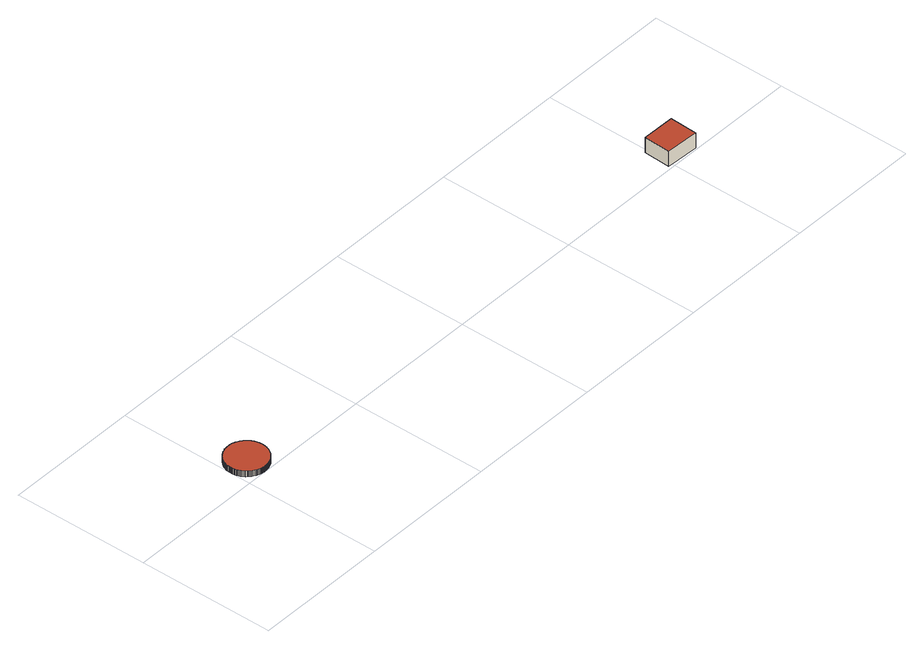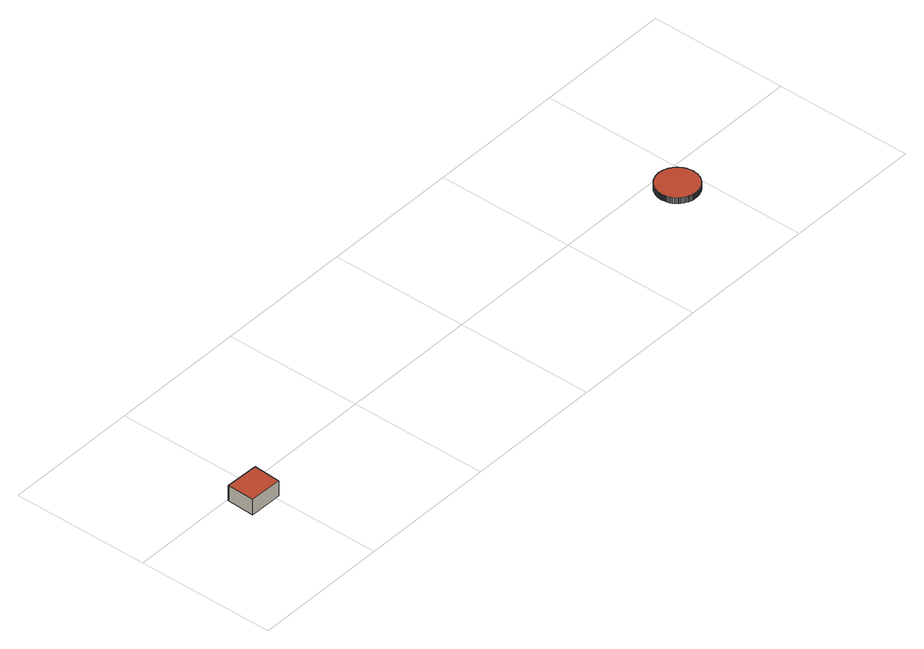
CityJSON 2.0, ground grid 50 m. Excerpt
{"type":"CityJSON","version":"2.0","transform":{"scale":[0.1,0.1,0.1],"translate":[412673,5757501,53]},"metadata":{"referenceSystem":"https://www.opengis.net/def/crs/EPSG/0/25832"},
"CityObjects":{
"building1":{"type":"Building","attributes":{"Gemeindeschluessel":"05515000","Geometrietyp2DReferenz":"3000","function":"51003_1201","roofType":"1000","measuredHeight":2.24},"geometry":[{"type":"Solid","lod":"2","boundaries":[[[[0,1,2,3]],[[4,5,1,0]],[[6,7,5,4]],[[8,9,7,6]],[[10,11,9,8]],[[12,13,11,10]],[[14,15,13,12]],[[16,17,15,14]],[[18,19,17,16]],[[20,21,19,18]],[[22,23,21,20]],[[24,25,23,22]],[[26,27,25,24]],[[28,29,27,26]],[[30,31,29,28]],[[32,33,31,30]],[[34,35,33,32]],[[36,37,35,34]],[[38,39,37,36]],[[40,41,39,38]],[[42,43,41,40]],[[44,45,43,42]],[[46,47,45,44]],[[48,49,47,46]],[[50,51,49,48]],[[52,53,51,50]],[[54,55,53,52]],[[56,57,55,54]],[[58,59,57,56]],[[60,61,59,58]],[[62,63,61,60]],[[64,65,63,62]],[[66,67,65,64]],[[68,69,67,66]],[[70,71,69,68]],[[72,73,71,70]],[[74,75,73,72]],[[76,77,75,74]],[[78,79,77,76]],[[80,81,79,78]],[[82,83,81,80]],[[84,85,83,82]],[[86,87,85,84]],[[88,89,87,86]],[[90,91,89,88]],[[92,93,91,90]],[[94,95,93,92]],[[96,97,95,94]],[[98,99,97,96]],[[100,101,99,98]],[[102,103,101,100]],[[104,105,103,102]],[[106,107,105,104]],[[108,109,107,106]],[[110,111,109,108]],[[112,113,111,110]],[[114,115,113,112]],[[116,117,115,114]],[[118,119,117,116]],[[120,121,119,118]],[[122,123,121,120]],[[124,125,123,122]],[[126,127,125,124]],[[128,129,127,126]],[[130,131,129,128]],[[132,133,131,130]],[[134,135,133,132]],[[136,137,135,134]],[[138,139,137,136]],[[140,141,139,138]],[[142,143,141,140]],[[144,145,143,142]],[[146,147,145,144]],[[148,149,147,146]],[[150,151,149,148]],[[152,153,151,150]],[[154,155,153,152]],[[156,157,155,154]],[[158,159,157,156]],[[160,161,159,158]],[[162,163,161,160]],[[164,165,163,162]],[[166,167,165,164]],[[168,169,167,166]],[[170,171,169,168]],[[172,173,171,170]],[[174,175,173,172]],[[176,177,175,174]],[[178,179,177,176]],[[180,181,179,178]],[[182,183,181,180]],[[184,185,183,182]],[[186,187,185,184]],[[188,189,187,186]],[[190,191,189,188]],[[192,193,191,190]],[[194,195,193,192]],[[196,197,195,194]],[[198,199,197,196]],[[200,201,199,198]],[[202,203,201,200]],[[204,205,203,202]],[[206,207,205,204]],[[3,2,207,206]],[[204,202,200,198,196,194,192,190,188,186,184,182,180,178,176,174,172,170,168,166,164,162,160,158,156,154,152,150,148,146,144,142,140,138,136,134,132,130,128,126,124,122,120,118,116,114,112,110,108,106,104,102,100,98,96,94,92,90,88,86,84,82,80,78,76,74,72,70,68,66,64,62,60,58,56,54,52,50,48,46,44,42,40,38,36,34,32,30,28,26,24,22,20,18,16,14,12,10,8,6,4,0,3,206]],[[1,5,7,9,11,13,15,17,19,21,23,25,27,29,31,33,35,37,39,41,43,45,47,49,51,53,55,57,59,61,63,65,67,69,71,73,75,77,79,81,83,85,87,89,91,93,95,97,99,101,103,105,107,109,111,113,115,117,119,121,123,125,127,129,131,133,135,137,139,141,143,145,147,149,151,153,155,157,159,161,163,165,167,169,171,173,175,177,179,181,183,185,187,189,191,193,195,197,199,201,203,205,207,2]]]],"semantics":{"surfaces":[{"type":"WallSurface"},{"type":"RoofSurface"},{"type":"GroundSurface"}],"values":[[0,0,0,0,0,0,0,0,0,0,0,0,0,0,0,0,0,0,0,0,0,0,0,0,0,0,0,0,0,0,0,0,0,0,0,0,0,0,0,0,0,0,0,0,0,0,0,0,0,0,0,0,0,0,0,0,0,0,0,0,0,0,0,0,0,0,0,0,0,0,0,0,0,0,0,0,0,0,0,0,0,0,0,0,0,0,0,0,0,0,0,0,0,0,0,0,0,0,0,0,0,0,0,0,1,2]]}}]},
"building2":{"type":"Building","attributes":{"Gemeindeschluessel":"05515000","Geometrietyp2DReferenz":"3000","function":"31001_2700","roofType":"1000","measuredHeight":6},"geometry":[{"type":"Solid","lod":"2","boundaries":[[[[208,209,210,211]],[[212,213,209,208]],[[214,215,213,212]],[[211,210,215,214]],[[212,208,211,214]],[[209,213,215,210]]]],"semantics":{"surfaces":[{"type":"WallSurface"},{"type":"RoofSurface"},{"type":"GroundSurface"}],"values":[[0,0,0,0,1,2]]}}]}
},
"vertices":[
[12,39,32],[12,39,10],[15,35,10],[15,35,32],[10,43,32],[10,43,10],[8,48,32],[8,48,10],[6,52,32],[6,52,10],[5,56,32],[5,56,10],[4,60,32],[4,60,10],[3,64,32],[3,64,10],[2,68,32],[2,68,10],[2,72,32],[2,72,10],[2,75,32],[2,75,10],[2,79,32],[2,79,10],[2,83,32],[2,83,10],[3,86,32],[3,86,10],[3,90,32],[3,90,10],[4,94,32],[4,94,10],[5,99,32],[5,99,10],[7,103,32],[7,103,10],[9,108,32],[9,108,10],[11,112,32],[11,112,10],[14,117,32],[14,117,10],[17,121,32],[17,121,10],[20,125,32],[20,125,10],[23,128,32],[23,128,10],[26,131,32],[26,131,10],[30,134,32],[30,134,10],[34,138,32],[34,138,10],[39,140,32],[39,140,10],[43,143,32],[43,143,10],[48,145,32],[48,145,10],[52,146,32],[52,146,10],[56,148,32],[56,148,10],[60,149,32],[60,149,10],[64,149,32],[64,149,10],[68,150,32],[68,150,10],[72,150,32],[72,150,10],[75,150,32],[75,150,10],[79,150,32],[79,150,10],[83,150,32],[83,150,10],[86,149,32],[86,149,10],[90,149,32],[90,149,10],[95,148,32],[95,148,10],[99,146,32],[99,146,10],[103,145,32],[103,145,10],[107,143,32],[107,143,10],[112,140,32],[112,140,10],[116,138,32],[116,138,10],[121,134,32],[121,134,10],[125,131,32],[125,131,10],[128,128,32],[128,128,10],[130,126,32],[130,126,10],[134,121,32],[134,121,10],[137,117,32],[137,117,10],[140,113,32],[140,113,10],[142,108,32],[142,108,10],[144,104,32],[144,104,10],[146,99,32],[146,99,10],[147,95,32],[147,95,10],[148,91,32],[148,91,10],[149,87,32],[149,87,10],[149,83,32],[149,83,10],[150,80,32],[150,80,10],[150,76,32],[150,76,10],[150,73,32],[150,73,10],[149,69,32],[149,69,10],[149,65,32],[149,65,10],[148,61,32],[148,61,10],[147,57,32],[147,57,10],[146,53,32],[146,53,10],[144,48,32],[144,48,10],[143,44,32],[143,44,10],[140,40,32],[140,40,10],[137,35,32],[137,35,10],[134,31,32],[134,31,10],[131,26,32],[131,26,10],[129,24,32],[129,24,10],[126,22,32],[126,22,10],[122,18,32],[122,18,10],[118,15,32],[118,15,10],[113,12,32],[113,12,10],[109,10,32],[109,10,10],[104,8,32],[104,8,10],[100,6,32],[100,6,10],[96,5,32],[96,5,10],[92,4,32],[92,4,10],[88,3,32],[88,3,10],[84,3,32],[84,3,10],[80,2,32],[80,2,10],[77,2,32],[77,2,10],[73,2,32],[73,2,10],[69,3,32],[69,3,10],[66,3,32],[66,3,10],[62,4,32],[62,4,10],[58,5,32],[58,5,10],[53,6,32],[53,6,10],[49,8,32],[49,8,10],[45,9,32],[45,9,10],[40,12,32],[40,12,10],[36,15,32],[36,15,10],[31,18,32],[31,18,10],[27,21,32],[27,21,10],[25,24,32],[25,24,10],[22,26,32],[22,26,10],[18,30,32],[18,30,10],
[1984,9,72],[1984,9,12],[2105,5,12],[2105,5,72],[1989,108,72],[1989,108,12],[2109,106,72],[2109,106,12]
]}
